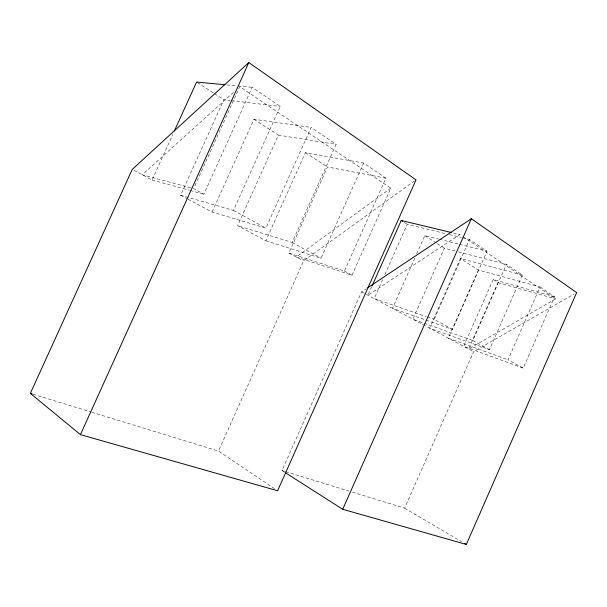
<?xml version="1.0" encoding="UTF-8"?>
<svg xmlns="http://www.w3.org/2000/svg" width="607" height="607" viewBox="0 0 607 607"><rect width="100%" height="100%" fill="white"/><g stroke="black" fill="none" stroke-linecap="round" stroke-linejoin="round"><path stroke-width="0.46" stroke-dasharray="3.04 2.28" d="M522.323 275.032L460.44 258.499L429.619 328.175L489.477 349.662L522.323 275.032L506.443 264.326L456.236 251.268M540.025 286.959L554.525 296.732L523.204 368.123L508.013 359.807L540.025 286.959L478.399 270.032L460.44 258.499M478.399 270.032L448.315 338.152L508.013 359.807M426.015 320.117L452.488 329.411L487.019 251.237L469.545 239.469L462.177 237.678M554.525 296.732L493.165 279.516L463.68 346.354L523.204 368.123M493.165 279.516L497.96 282.596L468.672 349.025L555.617 298.879L462.838 236.555M489.477 349.662L472.838 340.55L506.443 264.326M352.341 492.118L404.641 508.158L473.604 351.658L574.199 294.016M414.793 258.119L392.486 308.356L425.135 319.813M416.713 253.794L424.786 235.607L438.504 239.052M455.318 251.032L444.377 248.187L412.881 319.244L423.466 323M452.488 329.411L434.187 319.388L469.545 239.469M385.9 178.185L327.454 166.963L288.864 253.036L344.465 271.056L385.9 178.185L363.616 163.04L305.435 152.676L265.858 240.759L237.603 225.675L278.393 135.133L336.126 144.36L292.142 242.459L237.603 225.675M390.809 188.162L296.292 257.004L352.014 275.183L390.809 188.162L239.75 86.687L193.625 188.61L203.869 194.21L252.186 87.325L280.305 106.43L233.445 210.371L180.613 195.249L223.854 99.753L230.44 100.527M284.395 472.079L281.997 470.554L361.575 291.853L366.279 288.712M371.757 286.648L367.933 295.245L459.84 234.537L462.086 236.047M382.653 279.592L374.2 298.591L426.129 316.596M384.952 274.417L407.229 224.332L445.69 233.672M274.501 488.665L218.467 451.069L303.606 260.904L414.475 180.969M265.858 240.759L321.035 258.256L363.616 163.04M188.064 199.225L212.071 212.04L265.912 228.118L311.179 127.409L336.126 144.36M212.071 212.04L253.954 119.275L311.179 127.409M133.897 170.309L152.099 180.029L172.775 134.481M233.437 92.385L142.25 174.77L190.924 187.882M226.737 84.912L237.109 85.898M238.05 85.982L252.186 87.325M231.381 100.641L280.305 106.43M453.421 232.997L459.84 234.537M449.355 234.568L461.259 237.458M439.422 239.279L458.626 244.105M459.545 244.34L487.019 251.237M152.099 180.029L189.338 190.226M190.241 190.477L203.869 194.21M497.96 282.596L555.617 298.879M33.066 394.224L90.944 411.971M91.854 412.252L218.467 451.069M281.997 470.554L284.706 471.381M285.609 471.654L348.729 491.01M427.024 316.907L434.187 319.388M424.346 323.319L472.838 340.55M180.613 195.249L187.237 198.785M288.864 253.036L303.606 260.904M361.575 291.853L365.551 293.97M366.34 294.395L473.604 351.658M233.445 210.371L265.912 228.118M292.142 242.459L321.035 258.256M344.465 271.056L352.014 275.183M404.641 508.158L461.457 541.596M404.224 222.397L407.229 224.332M424.786 235.607L436.539 243.157M437.321 243.657L444.377 248.187M197.358 82.56L213.725 93.175M214.506 93.683L223.854 99.753M253.954 119.275L278.393 135.133M305.435 152.676L327.454 166.963"/><path stroke-width="0.91" d="M285.191 472.587L342.712 509.281L466.328 544.456L576.65 292.612L471.351 218.71L367.85 287.672M342.712 509.281L471.351 218.71M372.144 285.791L401.212 220.47L451.593 232.557M174.338 131.036L196.577 82.051L224.856 84.737M80.435 434.635L248.832 62.544L416.007 179.869L277.619 490.752L80.435 434.635L30.35 393.389L132.227 169.421L248.832 62.544M30.35 393.389L32.156 393.943M464.704 543.5L466.328 544.456M401.212 220.47L402.714 221.434"/></g></svg>
